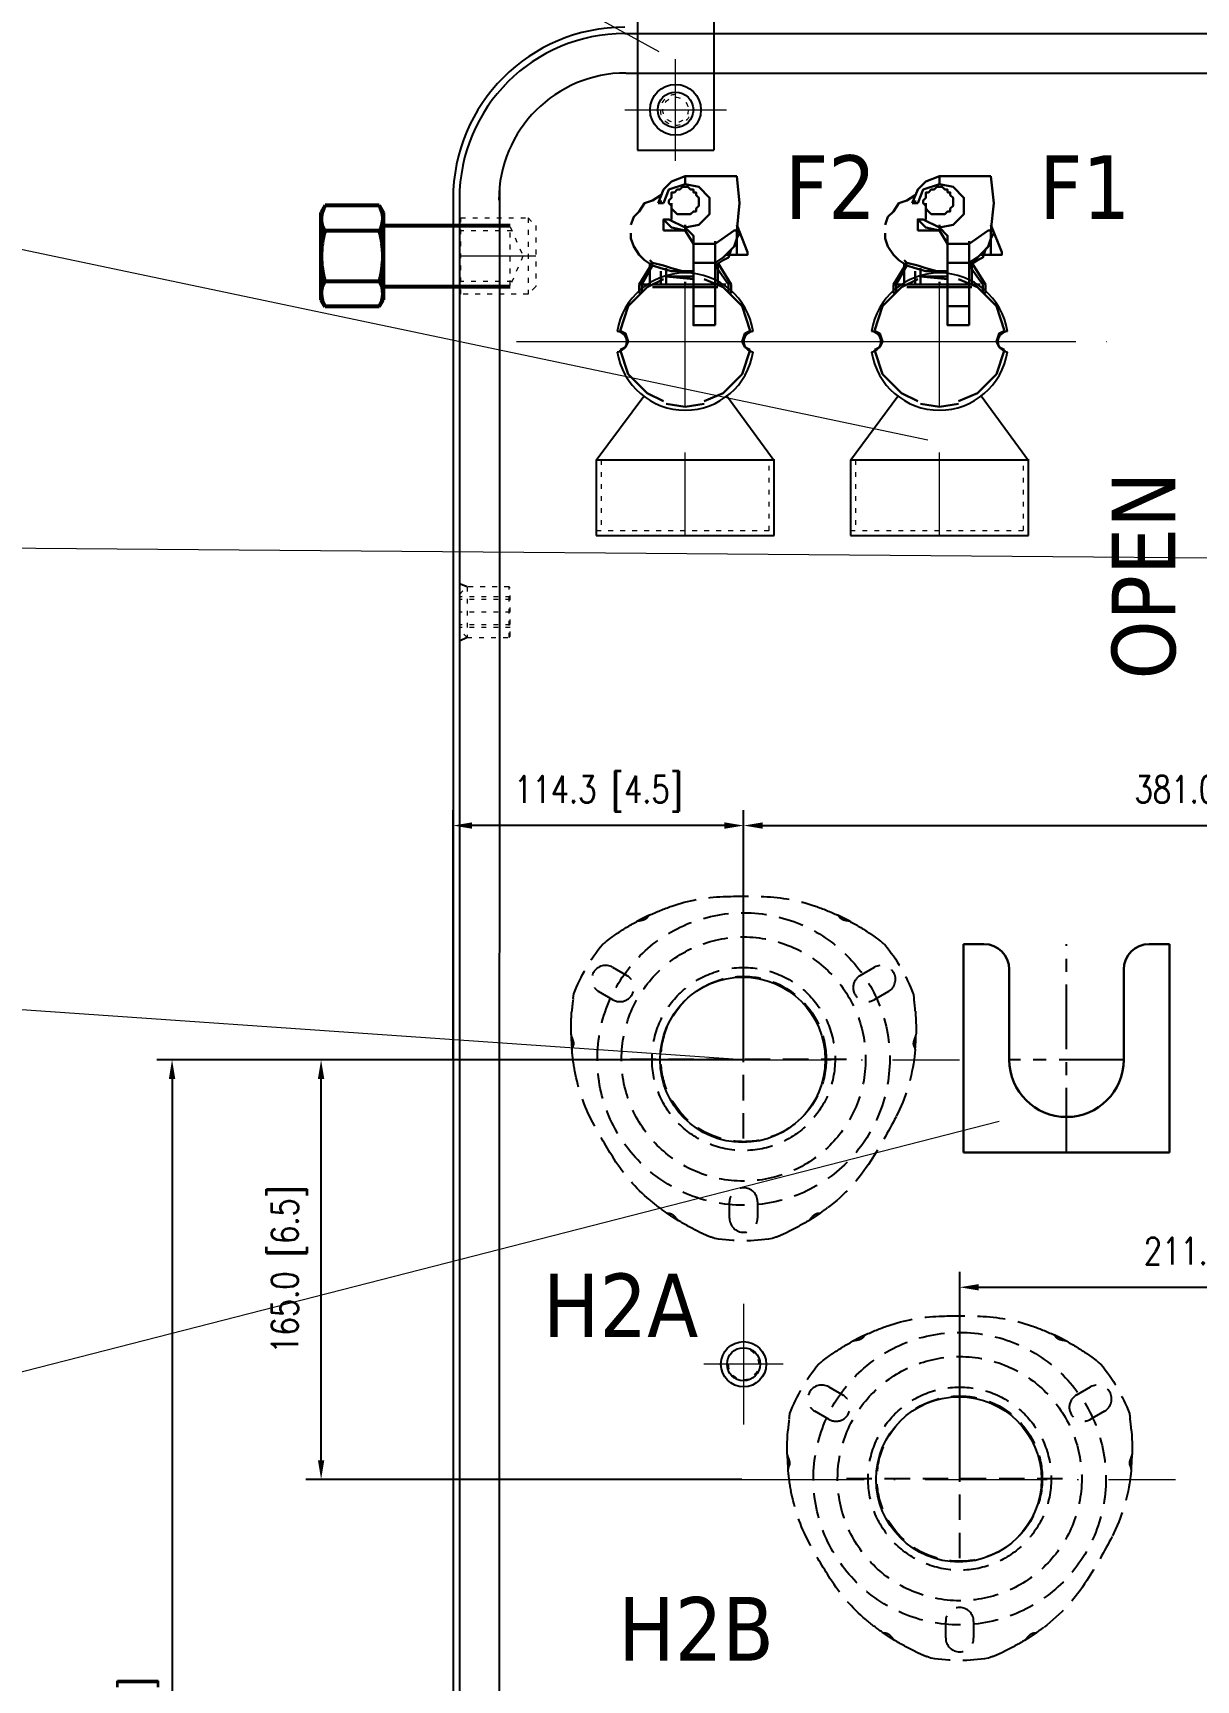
# Model space of a CAD drawing. Header units: millimetres. Extents: x 13152 to 35014, y -6229 to -226.
# Drawn here: x 20202 to 20660, y -1915 to -1267 of the extents above; entities that cross this region are included whole.
import ezdxf

# ---------------------------------------------------------------- set-up
doc = ezdxf.new("R2010")
doc.units = ezdxf.units.MM
doc.header["$LTSCALE"] = 4
for name, pattern in [('ACAD_ISO03W100', [1.18, 0.47, -0.71]), ('ACAD_ISO10W100', [18, 12, -3, 0, -3]), ('CENTERX2', [101.6, 63.5, -12.7, 12.7, -12.7]), ('DASHED', [0.75, 0.5, -0.25])]:
    doc.linetypes.add(name, pattern=pattern)
doc.layers.add('1', color=12, linetype='Continuous')
doc.layers.add('4虚线层', color=6, linetype='DASHED')
for name, color, linetype, lineweight in [('标注、文本', 3, 'Continuous', 25), ('粗实线', 4, 'Continuous', 53), ('铁心', 3, 'Continuous', 0)]:
    doc.layers.add(name, color=color, linetype=linetype, lineweight=lineweight)
doc.styles.add('Tahoma$001', font='tahoma.ttf', dxfattribs={"height": 2.159784})
doc.styles.add('TH_GBDIM', font='romans.shx', dxfattribs={"width": 0.8, "bigfont": 'gbcbig.shx'})
doc.dimstyles.new('TH_GBDIM1', dxfattribs={"dimscale": 3, "dimtxt": 3.5, "dimasz": 2.5, "dimexe": 2, "dimexo": 0, "dimgap": 1.5, "dimtad": 1, "dimdec": 1, "dimzin": 0, "dimdsep": 46, "dimtxsty": 'TH_GBDIM', "dimcen": 2.5, "dimclrd": 3, "dimclre": 256, "dimclrt": 2, "dimadec": 0, "dimazin": 0, "dimtfac": 0.714286, "dimtdec": 1, "dimtmove": 0, "dimatfit": 3, "dimfxl": 1, "dimtzin": 0, "dimlwd": -1, "dimlwe": -1, "dimarcsym": 0})

# ---------------------------------------------------------------- blocks, each defined once
blk = doc.blocks.new('A$C03F92070')
at = {"layer": '4虚线层', "ltscale": 5}
for p, q in [((67.85, 40.24), (67.85, 116.01)), ((16.36, 107.57), (21.99, 104.32)), ((113.71, 104.32), (119.34, 107.57)), ((16.49, 94.79), (10.86, 98.04)), ((124.84, 98.04), (119.21, 94.79)), ((23.33, 71.49), (112.37, 71.49)), ((62.35, 8.86), (62.35, 15.36)), ((73.35, 15.36), (73.35, 8.86))]:
    blk.add_line(p, q, dxfattribs=at)
for radius in [57.5, 48, 36, 32.5]:
    blk.add_circle((67.85, 71.49), radius, dxfattribs=at)
at = {"layer": '4虚线层', "ltscale": 5, "extrusion": (0, 0, -1)}
for centre, radius, start, end in [((-68.85, 46.49), 90, 64.92451, 71.02185), ((-62.34, 65.41), 70, 71.02185, 87.94531), ((-67.85, -88.03), 223.54, 87.94531, 92.05469), ((-73.35, 65.41), 70, 92.05469, 108.97815), ((-66.85, 46.49), 90, 108.97815, 115.07549), ((-68.85, 46.49), 90, 55.4521, 61.38179), ((-66.85, 46.49), 90, 118.61821, 124.5479), ((-68.85, 46.49), 90, 51.08313, 52.23427), ((-66.85, 46.49), 90, 127.76573, 128.91687), ((-67.85, 71.49), 71.5, 20.96454, 39.03546), ((-67.85, 71.49), 71.5, 140.96454, 159.03546), ((-90, 83.12), 90, 7.76573, 8.91687), ((-45.7, 83.12), 90, 171.08313, 172.23427), ((-90, 83.12), 90, 358.61821, 4.5479), ((-45.7, 83.12), 90, 175.4521, 181.38179), ((-90, 83.12), 90, 349.46719, 355.07549), ((-65.57, 80.82), 70, 186.60228, 207.21776), ((-45.7, 83.12), 90, 184.92451, 186.60228), ((-70.33, 79.46), 70, 331.9245, 349.46719), ((-205.81, 151.73), 223.54, 327.65027, 331.9245), ((70.97, 151.05), 223.54, 207.21776, 212.35682), ((-76.09, 69.57), 70, 310.17076, 327.65027), ((-58.73, 68.87), 70, 212.35682, 233.02623), ((-89, 84.85), 90, 304.92451, 310.17076), ((-89, 84.85), 90, 295.4521, 301.38179), ((-46.7, 84.85), 90, 238.61821, 244.5479), ((-46.7, 84.85), 90, 233.02623, 235.07549), ((-89, 84.85), 90, 291.08313, 292.23427), ((-67.85, 71.49), 71.5, 260.96454, 279.03546), ((-46.7, 84.85), 90, 247.76573, 248.91687)]:
    blk.add_arc(centre, radius, start, end, dxfattribs=at)
at = {"layer": '4虚线层', "ltscale": 5}
for centre, start, end in [((13.61, 102.81), 60, 240), ((19.24, 99.56), 240, 60), ((116.46, 99.56), 120, 300), ((122.09, 102.81), 300, 120), ((67.85, 15.36), 0, 180), ((67.85, 8.86), 180, 0)]:
    blk.add_arc(centre, 5.5, start, end, dxfattribs=at)
for points, knots in [([(30.89, 128.1), (30.89, 128.1), (30.88, 128.1), (30.83, 128.07), (30.76, 128.04), (30.57, 127.95), (30.45, 127.89), (30.18, 127.77), (30.03, 127.69), (29.7, 127.53), (29.52, 127.45), (29.16, 127.27), (28.96, 127.17), (28.58, 126.98), (28.39, 126.89), (27.99, 126.69), (27.8, 126.59), (27.42, 126.39), (27.24, 126.3), (26.87, 126.11), (26.7, 126.02), (26.39, 125.85), (26.24, 125.77), (25.98, 125.63), (25.87, 125.57), (25.69, 125.47), (25.63, 125.44), (25.58, 125.41), (25.57, 125.4), (25.57, 125.4), (25.57, 125.4), (25.57, 125.4)], [0, 0, 0, 0, 0.043819, 0.043819, 0.119878, 0.119878, 0.195937, 0.195937, 0.271996, 0.271996, 0.348055, 0.348055, 0.424114, 0.424114, 0.500173, 0.500173, 0.576231, 0.576231, 0.65229, 0.65229, 0.728349, 0.728349, 0.804408, 0.804408, 0.880467, 0.880467, 0.956526, 0.956526, 0.994556, 0.994556, 1, 1, 1, 1]), ([(30.71, 128.01), (30.65, 127.99), (30.59, 127.94), (30.48, 127.84), (30.42, 127.77), (30.3, 127.62), (30.24, 127.54), (30.11, 127.35), (30.04, 127.25), (29.89, 127.05), (29.81, 126.95), (29.62, 126.74), (29.51, 126.65), (29.29, 126.47), (29.16, 126.4), (28.9, 126.26), (28.77, 126.2), (28.36, 126.06), (28.08, 125.99), (27.53, 125.87), (27.26, 125.83), (26.87, 125.76), (26.75, 125.74), (26.5, 125.7), (26.38, 125.67), (26.05, 125.61), (25.85, 125.56), (25.74, 125.5)], [0, 0, 0, 0, 0.0625, 0.0625, 0.125, 0.125, 0.1875, 0.1875, 0.25, 0.25, 0.3125, 0.3125, 0.375, 0.375, 0.4375, 0.4375, 0.5, 0.5, 0.625, 0.625, 0.75, 0.75, 0.8125, 0.8125, 0.875, 0.875, 1, 1, 1, 1]), ([(110.13, 125.4), (110.13, 125.4), (110.13, 125.4), (110.13, 125.4), (110.12, 125.41), (110.07, 125.44), (110.01, 125.47), (109.83, 125.57), (109.72, 125.63), (109.46, 125.77), (109.31, 125.85), (108.99, 126.02), (108.81, 126.11), (108.45, 126.3), (108.26, 126.4), (107.88, 126.6), (107.68, 126.7), (107.29, 126.9), (107.1, 127), (106.72, 127.18), (106.53, 127.28), (106.16, 127.46), (105.99, 127.54), (105.66, 127.7), (105.51, 127.77), (105.24, 127.9), (105.12, 127.95), (104.94, 128.04), (104.87, 128.07), (104.82, 128.09), (104.81, 128.1), (104.8, 128.1), (104.8, 128.1), (104.8, 128.1)], [0, 0, 0, 0, 0.005743, 0.005743, 0.043766, 0.043766, 0.119813, 0.119813, 0.195859, 0.195859, 0.271906, 0.271906, 0.347952, 0.347952, 0.423999, 0.423999, 0.500046, 0.500046, 0.576092, 0.576092, 0.652139, 0.652139, 0.728185, 0.728185, 0.804232, 0.804232, 0.880279, 0.880279, 0.956325, 0.956325, 0.994349, 0.994349, 1, 1, 1, 1]), ([(109.96, 125.5), (109.9, 125.53), (109.83, 125.55), (109.65, 125.6), (109.54, 125.63), (109.21, 125.7), (108.96, 125.74), (108.44, 125.83), (108.17, 125.87), (107.63, 125.99), (107.34, 126.06), (106.94, 126.2), (106.8, 126.26), (106.54, 126.39), (106.42, 126.47), (106.19, 126.64), (106.08, 126.74), (105.9, 126.94), (105.81, 127.05), (105.66, 127.25), (105.59, 127.35), (105.46, 127.53), (105.39, 127.62), (105.28, 127.77), (105.22, 127.84), (105.11, 127.94), (105.05, 127.99), (104.99, 128.01)], [0, 0, 0, 0, 0.0625, 0.0625, 0.125, 0.125, 0.25, 0.25, 0.375, 0.375, 0.5, 0.5, 0.5625, 0.5625, 0.625, 0.625, 0.6875, 0.6875, 0.75, 0.75, 0.8125, 0.8125, 0.875, 0.875, 0.9375, 0.9375, 1, 1, 1, 1]), ([(13.95, 117.81), (13.92, 117.79), (13.88, 117.76), (13.82, 117.71), (13.77, 117.67), (13.74, 117.65), (13.73, 117.64)], [0, 0, 0, 0, 0.272943, 0.542517, 0.809704, 1, 1, 1, 1]), ([(14.22, 118.02), (14.2, 118), (14.15, 117.96), (14.08, 117.91), (14.01, 117.86), (13.97, 117.82), (13.95, 117.81)], [0, 0, 0, 0, 0.251777, 0.501943, 0.751136, 1, 1, 1, 1]), ([(14.55, 118.27), (14.52, 118.25), (14.46, 118.2), (14.38, 118.14), (14.3, 118.08), (14.25, 118.04), (14.22, 118.02)], [0, 0, 0, 0, 0.251749, 0.501948, 0.751171, 1, 1, 1, 1]), ([(15.74, 119.15), (15.69, 119.12), (15.59, 119.05), (15.45, 118.94), (15.32, 118.84), (15.18, 118.74), (15.05, 118.65), (14.92, 118.55), (14.8, 118.45), (14.67, 118.36), (14.59, 118.3), (14.55, 118.27)], [0, 0, 0, 0, 0.114473, 0.22719, 0.338528, 0.448878, 0.558641, 0.668227, 0.778044, 0.888502, 1, 1, 1, 1]), ([(17.82, 120.63), (17.81, 120.62), (17.74, 120.57), (17.58, 120.46), (17.28, 120.26), (16.94, 120.02), (16.6, 119.78), (16.29, 119.55), (16.01, 119.35), (15.83, 119.22), (15.74, 119.15)], [0, 0, 0, 0, 0.026865, 0.187364, 0.351072, 0.511786, 0.674931, 0.783277, 0.891149, 1, 1, 1, 1]), ([(119.96, 119.15), (119.92, 119.19), (119.82, 119.25), (119.69, 119.35), (119.55, 119.45), (119.41, 119.55), (119.28, 119.65), (119.06, 119.81), (118.76, 120.02), (118.42, 120.26), (118.12, 120.46), (117.96, 120.57), (117.89, 120.62), (117.88, 120.63)], [0, 0, 0, 0, 0.05466, 0.108896, 0.162888, 0.216817, 0.270864, 0.325211, 0.488741, 0.649833, 0.813717, 0.974388, 1, 1, 1, 1]), ([(121.15, 118.27), (121.11, 118.3), (121.03, 118.36), (120.9, 118.45), (120.78, 118.55), (120.65, 118.65), (120.52, 118.74), (120.38, 118.84), (120.25, 118.94), (120.1, 119.05), (120.01, 119.12), (119.96, 119.15)], [0, 0, 0, 0, 0.111498, 0.221956, 0.331773, 0.441359, 0.551122, 0.661472, 0.77281, 0.885527, 1, 1, 1, 1]), ([(121.48, 118.02), (121.45, 118.04), (121.4, 118.08), (121.32, 118.14), (121.23, 118.2), (121.18, 118.25), (121.15, 118.27)], [0, 0, 0, 0, 0.248829, 0.498052, 0.748251, 1, 1, 1, 1]), ([(121.75, 117.81), (121.73, 117.82), (121.69, 117.86), (121.62, 117.91), (121.55, 117.96), (121.5, 118), (121.48, 118.02)], [0, 0, 0, 0, 0.248864, 0.498057, 0.748223, 1, 1, 1, 1]), ([(121.97, 117.64), (121.96, 117.65), (121.93, 117.67), (121.88, 117.71), (121.82, 117.76), (121.78, 117.79), (121.75, 117.81)], [0, 0, 0, 0, 0.190293, 0.457482, 0.727057, 1, 1, 1, 1]), ([(0.52, 92.79), (0.51, 92.73), (0.5, 92.62), (0.48, 92.45), (0.46, 92.28), (0.45, 92.11), (0.43, 91.95), (0.4, 91.68), (0.37, 91.32), (0.33, 90.9), (0.3, 90.54), (0.29, 90.34), (0.28, 90.26), (0.28, 90.25)], [0, 0, 0, 0, 0.05466, 0.108897, 0.162889, 0.216817, 0.270864, 0.325211, 0.488741, 0.649833, 0.813717, 0.974388, 1, 1, 1, 1]), ([(0.69, 94.25), (0.68, 94.21), (0.67, 94.11), (0.65, 93.95), (0.63, 93.8), (0.61, 93.64), (0.59, 93.47), (0.57, 93.31), (0.55, 93.14), (0.53, 92.96), (0.52, 92.85), (0.52, 92.79)], [0, 0, 0, 0, 0.111498, 0.221956, 0.331773, 0.441359, 0.551122, 0.661472, 0.77281, 0.885527, 1, 1, 1, 1]), ([(0.74, 94.67), (0.73, 94.63), (0.73, 94.57), (0.71, 94.47), (0.7, 94.36), (0.69, 94.29), (0.69, 94.25)], [0, 0, 0, 0, 0.248829, 0.498052, 0.748251, 1, 1, 1, 1]), ([(0.82, 95.29), (0.82, 95.27), (0.81, 95.24), (0.81, 95.17), (0.8, 95.1), (0.79, 95.04), (0.78, 95.01)], [0, 0, 0, 0, 0.190297, 0.457484, 0.727058, 1, 1, 1, 1]), ([(134.92, 95.01), (134.91, 95.04), (134.9, 95.1), (134.89, 95.17), (134.89, 95.24), (134.88, 95.27), (134.88, 95.29)], [0, 0, 0, 0, 0.272943, 0.542517, 0.809704, 1, 1, 1, 1]), ([(134.96, 94.67), (134.96, 94.7), (134.95, 94.76), (134.94, 94.85), (134.93, 94.93), (134.92, 94.98), (134.92, 95.01)], [0, 0, 0, 0, 0.251777, 0.501943, 0.751136, 1, 1, 1, 1]), ([(135.01, 94.25), (135.01, 94.29), (135, 94.36), (134.99, 94.47), (134.97, 94.57), (134.96, 94.63), (134.96, 94.67)], [0, 0, 0, 0, 0.251749, 0.501948, 0.751171, 1, 1, 1, 1]), ([(135.18, 92.79), (135.18, 92.85), (135.16, 92.96), (135.15, 93.14), (135.13, 93.31), (135.11, 93.47), (135.09, 93.64), (135.07, 93.8), (135.05, 93.95), (135.03, 94.11), (135.02, 94.21), (135.01, 94.25)], [0, 0, 0, 0, 0.114473, 0.22719, 0.338528, 0.448878, 0.558641, 0.668227, 0.778044, 0.888502, 1, 1, 1, 1]), ([(135.42, 90.25), (135.42, 90.26), (135.41, 90.34), (135.4, 90.54), (135.37, 90.9), (135.33, 91.31), (135.29, 91.73), (135.25, 92.11), (135.22, 92.45), (135.2, 92.67), (135.18, 92.79)], [0, 0, 0, 0, 0.026865, 0.187364, 0.351073, 0.511786, 0.674931, 0.783277, 0.891149, 1, 1, 1, 1]), ([(0.02, 81.15), (0.02, 81.15), (0.02, 81.15), (0.02, 81.15), (0.02, 81.14), (0.02, 81.08), (0.02, 81.01), (0.02, 80.81), (0.03, 80.68), (0.04, 80.38), (0.04, 80.21), (0.05, 79.85), (0.06, 79.65), (0.08, 79.24), (0.09, 79.03), (0.11, 78.6), (0.12, 78.38), (0.14, 77.94), (0.16, 77.72), (0.18, 77.3), (0.2, 77.09), (0.23, 76.68), (0.24, 76.49), (0.27, 76.13), (0.28, 75.96), (0.3, 75.67), (0.32, 75.54), (0.33, 75.33), (0.34, 75.26), (0.34, 75.2), (0.35, 75.19), (0.35, 75.19), (0.35, 75.19), (0.35, 75.19)], [0, 0, 0, 0, 0.005743, 0.005743, 0.043766, 0.043766, 0.119813, 0.119813, 0.195859, 0.195859, 0.271906, 0.271906, 0.347952, 0.347952, 0.423999, 0.423999, 0.500046, 0.500046, 0.576092, 0.576092, 0.652139, 0.652139, 0.728185, 0.728185, 0.804232, 0.804232, 0.880279, 0.880279, 0.956325, 0.956325, 0.994349, 0.994349, 1, 1, 1, 1]), ([(0.02, 80.95), (0.02, 80.89), (0.04, 80.81), (0.08, 80.63), (0.12, 80.53), (0.22, 80.21), (0.31, 79.97), (0.5, 79.47), (0.59, 79.22), (0.76, 78.69), (0.85, 78.41), (0.92, 77.98), (0.94, 77.84), (0.96, 77.55), (0.95, 77.4), (0.91, 77.12), (0.88, 76.97), (0.8, 76.71), (0.75, 76.59), (0.65, 76.35), (0.6, 76.24), (0.51, 76.03), (0.47, 75.94), (0.39, 75.76), (0.37, 75.68), (0.33, 75.53), (0.32, 75.46), (0.33, 75.4)], [0, 0, 0, 0, 0.0625, 0.0625, 0.125, 0.125, 0.25, 0.25, 0.375, 0.375, 0.5, 0.5, 0.5625, 0.5625, 0.625, 0.625, 0.6875, 0.6875, 0.75, 0.75, 0.8125, 0.8125, 0.875, 0.875, 0.9375, 0.9375, 1, 1, 1, 1]), ([(135.37, 75.4), (135.38, 75.46), (135.37, 75.53), (135.33, 75.68), (135.31, 75.76), (135.23, 75.94), (135.19, 76.03), (135.1, 76.24), (135.04, 76.35), (134.95, 76.58), (134.9, 76.71), (134.82, 76.97), (134.79, 77.11), (134.75, 77.4), (134.74, 77.54), (134.76, 77.83), (134.78, 77.98), (134.85, 78.4), (134.93, 78.68), (135.11, 79.21), (135.2, 79.47), (135.34, 79.84), (135.38, 79.96), (135.47, 80.2), (135.51, 80.31), (135.62, 80.63), (135.68, 80.83), (135.68, 80.95)], [0, 0, 0, 0, 0.0625, 0.0625, 0.125, 0.125, 0.1875, 0.1875, 0.25, 0.25, 0.3125, 0.3125, 0.375, 0.375, 0.4375, 0.4375, 0.5, 0.5, 0.625, 0.625, 0.75, 0.75, 0.8125, 0.8125, 0.875, 0.875, 1, 1, 1, 1]), ([(135.35, 75.19), (135.35, 75.19), (135.35, 75.2), (135.36, 75.26), (135.37, 75.34), (135.38, 75.54), (135.4, 75.67), (135.42, 75.97), (135.43, 76.14), (135.46, 76.51), (135.48, 76.7), (135.5, 77.11), (135.52, 77.32), (135.54, 77.75), (135.56, 77.97), (135.58, 78.41), (135.59, 78.62), (135.61, 79.05), (135.62, 79.26), (135.64, 79.67), (135.65, 79.86), (135.66, 80.22), (135.66, 80.39), (135.67, 80.68), (135.67, 80.81), (135.68, 81.01), (135.68, 81.08), (135.68, 81.14), (135.68, 81.15), (135.68, 81.15), (135.68, 81.15), (135.68, 81.15)], [0, 0, 0, 0, 0.043819, 0.043819, 0.119878, 0.119878, 0.195937, 0.195937, 0.271996, 0.271996, 0.348055, 0.348055, 0.424114, 0.424114, 0.500173, 0.500173, 0.576232, 0.576232, 0.65229, 0.65229, 0.728349, 0.728349, 0.804408, 0.804408, 0.880467, 0.880467, 0.956526, 0.956526, 0.994556, 0.994556, 1, 1, 1, 1]), ([(37.3, 11.18), (37.3, 11.18), (37.31, 11.17), (37.36, 11.14), (37.42, 11.09), (37.59, 10.98), (37.7, 10.9), (37.95, 10.73), (38.09, 10.63), (38.39, 10.43), (38.55, 10.32), (38.89, 10.09), (39.07, 9.97), (39.42, 9.73), (39.61, 9.61), (39.98, 9.37), (40.16, 9.26), (40.51, 9.03), (40.69, 8.91), (41.04, 8.69), (41.2, 8.59), (41.51, 8.4), (41.65, 8.31), (41.9, 8.16), (42.01, 8.09), (42.18, 7.99), (42.24, 7.95), (42.29, 7.92), (42.3, 7.91), (42.3, 7.91), (42.3, 7.91), (42.3, 7.91)], [0, 0, 0, 0, 0.043819, 0.043819, 0.119878, 0.119878, 0.195937, 0.195937, 0.271996, 0.271996, 0.348055, 0.348055, 0.424114, 0.424114, 0.500173, 0.500173, 0.576231, 0.576231, 0.65229, 0.65229, 0.728349, 0.728349, 0.804408, 0.804408, 0.880467, 0.880467, 0.956526, 0.956526, 0.994556, 0.994556, 1, 1, 1, 1]), ([(37.47, 11.06), (37.52, 11.02), (37.59, 11), (37.73, 10.95), (37.82, 10.93), (38.01, 10.91), (38.11, 10.9), (38.34, 10.88), (38.46, 10.87), (38.71, 10.83), (38.85, 10.81), (39.11, 10.75), (39.25, 10.71), (39.52, 10.6), (39.64, 10.53), (39.89, 10.37), (40.01, 10.29), (40.34, 10.01), (40.54, 9.8), (40.91, 9.38), (41.09, 9.17), (41.34, 8.87), (41.42, 8.77), (41.58, 8.58), (41.66, 8.48), (41.88, 8.23), (42.02, 8.08), (42.13, 8.02)], [0, 0, 0, 0, 0.0625, 0.0625, 0.125, 0.125, 0.1875, 0.1875, 0.25, 0.25, 0.3125, 0.3125, 0.375, 0.375, 0.4375, 0.4375, 0.5, 0.5, 0.625, 0.625, 0.75, 0.75, 0.8125, 0.8125, 0.875, 0.875, 1, 1, 1, 1]), ([(93.4, 7.91), (93.4, 7.91), (93.4, 7.91), (93.4, 7.91), (93.41, 7.92), (93.46, 7.95), (93.52, 7.99), (93.69, 8.09), (93.8, 8.16), (94.06, 8.32), (94.2, 8.4), (94.51, 8.6), (94.68, 8.7), (95.02, 8.92), (95.2, 9.04), (95.56, 9.27), (95.75, 9.39), (96.12, 9.63), (96.3, 9.75), (96.65, 9.98), (96.83, 10.1), (97.16, 10.33), (97.32, 10.43), (97.62, 10.64), (97.76, 10.73), (98.01, 10.9), (98.11, 10.98), (98.28, 11.1), (98.34, 11.14), (98.39, 11.17), (98.4, 11.18), (98.4, 11.18), (98.4, 11.18), (98.4, 11.18)], [0, 0, 0, 0, 0.005743, 0.005743, 0.043766, 0.043766, 0.119813, 0.119813, 0.195859, 0.195859, 0.271906, 0.271906, 0.347952, 0.347952, 0.423999, 0.423999, 0.500046, 0.500046, 0.576092, 0.576092, 0.652139, 0.652139, 0.728185, 0.728185, 0.804232, 0.804232, 0.880279, 0.880279, 0.956325, 0.956325, 0.994349, 0.994349, 1, 1, 1, 1]), ([(93.57, 8.02), (93.62, 8.05), (93.68, 8.1), (93.82, 8.23), (93.89, 8.31), (94.11, 8.56), (94.27, 8.76), (94.61, 9.17), (94.79, 9.38), (95.16, 9.79), (95.36, 10), (95.69, 10.28), (95.8, 10.37), (96.05, 10.53), (96.18, 10.6), (96.44, 10.71), (96.58, 10.75), (96.85, 10.81), (96.98, 10.83), (97.24, 10.87), (97.36, 10.88), (97.58, 10.9), (97.69, 10.91), (97.88, 10.93), (97.96, 10.95), (98.11, 11), (98.18, 11.02), (98.23, 11.06)], [0, 0, 0, 0, 0.0625, 0.0625, 0.125, 0.125, 0.25, 0.25, 0.375, 0.375, 0.5, 0.5, 0.5625, 0.5625, 0.625, 0.625, 0.6875, 0.6875, 0.75, 0.75, 0.8125, 0.8125, 0.875, 0.875, 0.9375, 0.9375, 1, 1, 1, 1]), ([(50.31, 3.59), (50.32, 3.59), (50.4, 3.55), (50.57, 3.46), (50.9, 3.31), (51.28, 3.14), (51.66, 2.96), (52.01, 2.8), (52.32, 2.67), (52.52, 2.57), (52.63, 2.53)], [0, 0, 0, 0, 0.026866, 0.187364, 0.351073, 0.511786, 0.674931, 0.783277, 0.891149, 1, 1, 1, 1]), ([(52.63, 2.53), (52.68, 2.5), (52.79, 2.46), (52.95, 2.39), (53.11, 2.32), (53.26, 2.25), (53.41, 2.19), (53.56, 2.12), (53.7, 2.06), (53.85, 2), (53.94, 1.96), (53.98, 1.94)], [0, 0, 0, 0, 0.114473, 0.22719, 0.338528, 0.448878, 0.558641, 0.668227, 0.778044, 0.888502, 1, 1, 1, 1]), ([(53.98, 1.94), (54.02, 1.93), (54.09, 1.9), (54.18, 1.86), (54.28, 1.82), (54.34, 1.79), (54.37, 1.78)], [0, 0, 0, 0, 0.251749, 0.501948, 0.751171, 1, 1, 1, 1]), ([(54.37, 1.78), (54.4, 1.77), (54.45, 1.74), (54.54, 1.71), (54.61, 1.68), (54.66, 1.66), (54.69, 1.65)], [0, 0, 0, 0, 0.251777, 0.501943, 0.751136, 1, 1, 1, 1]), ([(54.69, 1.65), (54.71, 1.64), (54.77, 1.61), (54.84, 1.58), (54.9, 1.56), (54.93, 1.55), (54.94, 1.54)], [0, 0, 0, 0, 0.272943, 0.542518, 0.809705, 1, 1, 1, 1]), ([(80.76, 1.54), (80.77, 1.55), (80.8, 1.56), (80.86, 1.58), (80.93, 1.61), (80.99, 1.64), (81.01, 1.65)], [0, 0, 0, 0, 0.190295, 0.457482, 0.727057, 1, 1, 1, 1]), ([(81.01, 1.65), (81.04, 1.66), (81.08, 1.68), (81.16, 1.71), (81.25, 1.74), (81.3, 1.77), (81.33, 1.78)], [0, 0, 0, 0, 0.248864, 0.498057, 0.748223, 1, 1, 1, 1]), ([(81.33, 1.78), (81.36, 1.79), (81.42, 1.82), (81.52, 1.86), (81.61, 1.9), (81.68, 1.93), (81.72, 1.94)], [0, 0, 0, 0, 0.248829, 0.498052, 0.748251, 1, 1, 1, 1]), ([(81.72, 1.94), (81.76, 1.96), (81.85, 2), (82, 2.06), (82.14, 2.12), (82.29, 2.19), (82.44, 2.25), (82.59, 2.32), (82.75, 2.39), (82.91, 2.46), (83.02, 2.5), (83.07, 2.53)], [0, 0, 0, 0, 0.111498, 0.221956, 0.331773, 0.441359, 0.551122, 0.661472, 0.77281, 0.885527, 1, 1, 1, 1]), ([(83.07, 2.53), (83.12, 2.55), (83.23, 2.6), (83.38, 2.67), (83.54, 2.73), (83.69, 2.8), (83.84, 2.87), (84.09, 2.98), (84.42, 3.14), (84.8, 3.31), (85.13, 3.46), (85.3, 3.55), (85.38, 3.58), (85.39, 3.59)], [0, 0, 0, 0, 0.05466, 0.108897, 0.162889, 0.216817, 0.270864, 0.325211, 0.488741, 0.649834, 0.813718, 0.974389, 1, 1, 1, 1])]:
    blk.add_open_spline(points, degree=3, knots=knots, dxfattribs=at)
blk.add_open_spline([(0.82, 95.28), (0.81, 95.2), (0.82, 95.09), (0.84, 94.95)], degree=3, dxfattribs=at)
blk = doc.blocks.new('A$C78BF4BCD')
at = {"layer": '1', "color": 1, "linetype": 'CENTERX2', "lineweight": -3, "ltscale": 0.1}
for p, q in [((40.5, 0), (40.5, 82)), ((63, 36.5), (18, 36.5))]:
    blk.add_line(p, q, dxfattribs=at)
at = {"layer": '粗实线', "lineweight": 30}
for p, q in [((0, 0), (0, 82)), ((8, 82), (0, 82)), ((81, 82), (73, 82)), ((81, 0), (81, 82)), ((18, 36.5), (18, 72)), ((63, 36.5), (63, 72)), ((81, 0), (0, 0))]:
    blk.add_line(p, q, dxfattribs=at)
for centre, radius, start, end in [((8, 72), 10, 0, 90), ((73, 72), 10, 90, 180), ((40.5, 36.5), 22.5, 180, 0)]:
    blk.add_arc(centre, radius, start, end, dxfattribs=at)
blk = doc.blocks.new('*D242')
at = {"layer": 'Defpoints', "color": 0, "transparency": 16777216}
for p in [(20396.37, -1670.64), (20257.21, -2229.64), (20396.37, -2229.64)]:
    blk.add_point(p, dxfattribs=at)
at = {"layer": '标注、文本', "transparency": 16777216}
for p, q in [((20396.37, -1670.64), (20251.21, -1670.64)), ((20396.37, -2229.64), (20251.21, -2229.64))]:
    blk.add_line(p, q, dxfattribs=at)
at = {"layer": '标注、文本', "color": 3, "transparency": 16777216}
blk.add_line((20257.21, -1678.14), (20257.21, -2222.14), dxfattribs=at)
for points in [[(20255.96, -1678.14), (20258.46, -1678.14), (20257.21, -1670.64)], [(20255.96, -2222.14), (20258.46, -2222.14), (20257.21, -2229.64)]]:
    blk.add_solid(points, dxfattribs=at)
at = {"layer": '标注、文本', "color": 2, "transparency": 16777216, "insert": (20244.71, -1950.14), "char_height": 10.5, "attachment_point": 5, "rotation": 90, "style": 'TH_GBDIM'}
blk.add_mtext('559.0 [22.0]', dxfattribs=at)
blk = doc.blocks.new('*D243')
at = {"layer": 'Defpoints', "color": 0, "transparency": 16777216}
for p in [(20367.74, -1578.55), (20367.74, -1670.64), (20481.99, -1670.64)]:
    blk.add_point(p, dxfattribs=at)
at = {"layer": '标注、文本', "transparency": 16777216}
for p, q in [((20367.74, -1670.64), (20367.74, -1572.55)), ((20481.99, -1670.64), (20481.99, -1572.55))]:
    blk.add_line(p, q, dxfattribs=at)
at = {"layer": '标注、文本', "color": 3, "transparency": 16777216}
blk.add_line((20474.49, -1578.55), (20375.24, -1578.55), dxfattribs=at)
for points in [[(20375.24, -1577.3), (20375.24, -1579.8), (20367.74, -1578.55)], [(20474.49, -1577.3), (20474.49, -1579.8), (20481.99, -1578.55)]]:
    blk.add_solid(points, dxfattribs=at)
at = {"layer": '标注、文本', "color": 2, "transparency": 16777216, "insert": (20424.87, -1566.05), "char_height": 10.5, "attachment_point": 5, "style": 'TH_GBDIM'}
blk.add_mtext('114.3 [4.5]', dxfattribs=at)
blk = doc.blocks.new('*D244')
at = {"layer": 'Defpoints', "color": 0, "transparency": 16777216}
for p in [(20862.99, -1578.55), (20481.99, -1670.35), (20862.99, -1670.35)]:
    blk.add_point(p, dxfattribs=at)
at = {"layer": '标注、文本', "transparency": 16777216}
for p, q in [((20481.99, -1670.35), (20481.99, -1572.55)), ((20862.99, -1670.35), (20862.99, -1572.55))]:
    blk.add_line(p, q, dxfattribs=at)
at = {"layer": '标注、文本', "color": 3, "transparency": 16777216}
blk.add_line((20489.49, -1578.55), (20855.49, -1578.55), dxfattribs=at)
for points in [[(20489.49, -1577.3), (20489.49, -1579.8), (20481.99, -1578.55)], [(20855.49, -1577.3), (20855.49, -1579.8), (20862.99, -1578.55)]]:
    blk.add_solid(points, dxfattribs=at)
at = {"layer": '标注、文本', "color": 2, "transparency": 16777216, "insert": (20672.49, -1566.05), "char_height": 10.5, "attachment_point": 5, "style": 'TH_GBDIM'}
blk.add_mtext('381.0 [15.0]', dxfattribs=at)
blk = doc.blocks.new('*D282')
at = {"layer": 'Defpoints', "color": 0, "transparency": 16777216}
for p in [(20315.83, -1670.64), (20481.65, -1670.64), (20481.37, -1835.64)]:
    blk.add_point(p, dxfattribs=at)
at = {"layer": '标注、文本', "transparency": 16777216}
for p, q in [((20481.65, -1670.64), (20309.83, -1670.64)), ((20481.37, -1835.64), (20309.83, -1835.64))]:
    blk.add_line(p, q, dxfattribs=at)
at = {"layer": '标注、文本', "color": 3, "transparency": 16777216}
blk.add_line((20315.83, -1828.14), (20315.83, -1678.14), dxfattribs=at)
for points in [[(20314.58, -1678.14), (20317.08, -1678.14), (20315.83, -1670.64)], [(20314.58, -1828.14), (20317.08, -1828.14), (20315.83, -1835.64)]]:
    blk.add_solid(points, dxfattribs=at)
at = {"layer": '标注、文本', "color": 2, "transparency": 16777216, "insert": (20303.33, -1753.14), "char_height": 10.5, "attachment_point": 5, "rotation": 90, "style": 'TH_GBDIM'}
blk.add_mtext('165.0 [6.5]', dxfattribs=at)
blk = doc.blocks.new('*D283')
at = {"layer": 'Defpoints', "color": 0, "transparency": 16777216}
for p in [(20777.99, -1760.09), (20566.99, -1828.71), (20777.99, -1828.71)]:
    blk.add_point(p, dxfattribs=at)
at = {"layer": '标注、文本', "transparency": 16777216}
for p, q in [((20566.99, -1828.71), (20566.99, -1754.09)), ((20777.99, -1828.71), (20777.99, -1754.09))]:
    blk.add_line(p, q, dxfattribs=at)
at = {"layer": '标注、文本', "color": 3, "transparency": 16777216}
blk.add_line((20574.49, -1760.09), (20770.49, -1760.09), dxfattribs=at)
for points in [[(20574.49, -1758.84), (20574.49, -1761.34), (20566.99, -1760.09)], [(20770.49, -1758.84), (20770.49, -1761.34), (20777.99, -1760.09)]]:
    blk.add_solid(points, dxfattribs=at)
at = {"layer": '标注、文本', "color": 2, "transparency": 16777216, "insert": (20672.49, -1747.59), "char_height": 10.5, "attachment_point": 5, "style": 'TH_GBDIM'}
blk.add_mtext('211.0 [8.3]', dxfattribs=at)

msp = doc.modelspace()

# ---------------------------------------------------------------- linework, layer by layer
at = {"layer": '标注、文本'}
for p, q in [((20440.24, -1234.04), (20440.24, -1312.94)), ((20470.24, -1234.04), (20470.24, -1312.94)), ((20435.24, -1267.14), (21316.74, -1267.14)), ((20435.74, -1282.64), (21316.24, -1282.64)), ((20440.24, -1312.94), (20470.24, -1312.94)), ((20367.74, -1332.14), (20367.74, -2226.14)), ((20370.24, -1332.14), (20370.24, -2199.14)), ((20385.96, -1328.01), (20385.74, -2226.14)), ((20424.05, -1434.87), (20442.71, -1409.75)), ((20494.05, -1435.08), (20475.43, -1409.7)), ((20524.05, -1434.87), (20542.71, -1409.75)), ((20594.05, -1435.08), (20575.43, -1409.7)), ((20424.05, -1434.87), (20424.05, -1464.52)), ((20494.05, -1434.87), (20424.05, -1434.87)), ((20494.05, -1464.52), (20494.05, -1434.52)), ((20524.05, -1434.87), (20524.05, -1464.52)), ((20594.05, -1434.87), (20524.05, -1434.87)), ((20594.05, -1464.52), (20594.05, -1434.52)), ((20424.05, -1464.52), (20494.05, -1464.52)), ((20524.05, -1464.52), (20594.05, -1464.52)), ((20373.24, -1484.64), (20370.24, -1483.45)), ((20373.24, -1504.64), (20370.24, -1506.03))]:
    msp.add_line(p, q, dxfattribs=at)
at = {"layer": '标注、文本', "color": 2, "linetype": 'ACAD_ISO03W100', "lineweight": 18}
for p, q in [((20435.24, -1267.14), (21316.74, -1267.14)), ((20370.24, -1332.14), (20370.24, -2226.14)), ((20370.74, -1339.64), (20370.24, -1340.14)), ((20370.24, -1369.14), (20370.24, -1340.14)), ((20370.74, -1339.64), (20397.24, -1339.64)), ((20370.74, -1369.64), (20370.74, -1339.64)), ((20397.24, -1339.64), (20397.24, -1369.64)), ((20397.24, -1339.64), (20400.24, -1342.64)), ((20390.24, -1343.14), (20370.24, -1343.14)), ((20390.9, -1344.64), (20370.24, -1344.64)), ((20390.24, -1366.14), (20390.24, -1343.14)), ((20390.24, -1343.14), (20395.24, -1354.64)), ((20400.24, -1342.64), (20400.24, -1366.64)), ((20395.24, -1354.64), (20390.24, -1366.14)), ((20390.9, -1364.64), (20370.24, -1364.64)), ((20390.24, -1366.14), (20370.24, -1366.14)), ((20370.24, -1369.14), (20370.74, -1369.64)), ((20397.24, -1369.64), (20370.74, -1369.64)), ((20400.24, -1366.64), (20397.24, -1369.64)), ((20426.05, -1434.87), (20426.05, -1462.87)), ((20492.05, -1462.52), (20492.05, -1434.52)), ((20526.05, -1434.87), (20526.05, -1462.87)), ((20592.05, -1462.52), (20592.05, -1434.52)), ((20424.05, -1462.52), (20494.05, -1462.52)), ((20524.05, -1462.52), (20594.05, -1462.52)), ((20370.24, -1487.64), (20373.24, -1484.64)), ((20370.24, -1487.64), (20370.24, -1501.64)), ((20390.24, -1488.64), (20370.24, -1488.64)), ((20389.74, -1484.64), (20373.24, -1484.64)), ((20373.24, -1484.64), (20373.24, -1504.64)), ((20390.24, -1485.14), (20389.74, -1484.64)), ((20389.74, -1504.64), (20389.74, -1484.64)), ((20390.24, -1504.14), (20390.24, -1485.14)), ((20390.24, -1489.64), (20370.24, -1489.64)), ((20390.24, -1494.64), (20370.24, -1494.64)), ((20390.24, -1499.64), (20370.24, -1499.64)), ((20390.24, -1500.64), (20370.24, -1500.64)), ((20373.24, -1504.64), (20370.24, -1501.64)), ((20373.24, -1504.64), (20389.74, -1504.64)), ((20389.74, -1504.64), (20390.24, -1504.14))]:
    msp.add_line(p, q, dxfattribs=at)
at = {"layer": '标注、文本', "color": 1, "linetype": 'ACAD_ISO10W100', "lineweight": 18}
for p, q in [((20455.24, -1317.14), (20455.24, -1277.14)), ((20435.24, -1297.14), (20475.24, -1297.14)), ((20400.24, -1354.64), (20370.24, -1354.64)), ((20400.24, -1354.64), (20370.24, -1354.64)), ((20459.04, -1413.85), (20459.04, -1362.65)), ((20559.04, -1413.85), (20559.04, -1362.65)), ((20392.62, -1388.25), (20525.45, -1388.25)), ((20436.64, -1388.25), (20481.44, -1388.25)), ((20492.62, -1388.25), (20625.45, -1388.25)), ((20536.64, -1388.25), (20581.44, -1388.25)), ((20459.04, -1464.52), (20459.04, -1431.83)), ((20559.04, -1464.52), (20559.04, -1431.83)), ((20396.37, -1670.64), (20566.92, -1670.64)), ((20481.99, -1766.66), (20481.99, -1814.03)), ((20497.56, -1790.35), (20466.42, -1790.35)), ((20481.37, -1835.64), (20651.92, -1835.64))]:
    msp.add_line(p, q, dxfattribs=at)
at = {"layer": '标注、文本'}
for centre, radius in [((20455.24, -1297.14), 10), ((20455.24, -1297.14), 7), ((20481.65, -1670.64), 32.5), ((20481.99, -1790.35), 8.89), ((20481.99, -1790.35), 6.5), ((20566.65, -1835.64), 32.5)]:
    msp.add_circle(centre, radius, dxfattribs=at)
at = {"layer": '标注、文本', "color": 2, "linetype": 'ACAD_ISO03W100', "lineweight": 18}
msp.add_circle((20455.24, -1297.14), 5, dxfattribs=at)
at = {"layer": '标注、文本'}
for centre, radius, start, end in [((20435.24, -1332.14), 67.5, 90, 180), ((20435.24, -1332.14), 65, 90, 180), ((20435.74, -1332.64), 50, 90, 180), ((20459.04, -1388.25), 27, 8.49605, 171.50395), ((20559.04, -1388.25), 27, 8.49605, 171.50395), ((20432.04, -1388.25), 4, 274.24802, 85.75198), ((20486.04, -1388.25), 4, 94.24802, 265.75198), ((20532.04, -1388.25), 4, 274.24802, 85.75198), ((20586.04, -1388.25), 4, 94.24802, 265.75198), ((20459.04, -1388.25), 27, 188.49605, 351.50395), ((20559.04, -1388.25), 27, 188.49605, 351.50395)]:
    msp.add_arc(centre, radius, start, end, dxfattribs=at)
at = {"layer": '标注、文本', "color": 2, "linetype": 'ACAD_ISO03W100', "lineweight": 18}
for centre, radius, start, end in [((20435.24, -1332.14), 65, 90, 180), ((20455.24, -1297.14), 6, 90, 0), ((20481.99, -1790.35), 6, 180, 90)]:
    msp.add_arc(centre, radius, start, end, dxfattribs=at)
at = {"layer": '粗实线', "ltscale": 2}
for p, q in [((20317.38, -1334.79), (20315.84, -1337.45)), ((20315.84, -1371.83), (20315.84, -1337.45)), ((20338.71, -1334.79), (20317.38, -1334.79)), ((20338.71, -1334.79), (20340.24, -1337.45)), ((20340.24, -1337.45), (20340.24, -1371.83)), ((20340.24, -1371.83), (20340.24, -1337.45)), ((20338.71, -1344.71), (20317.38, -1344.71)), ((20340.24, -1342.64), (20340.24, -1366.64)), ((20340.24, -1342.64), (20390.24, -1342.64)), ((20338.71, -1364.56), (20317.38, -1364.56)), ((20317.38, -1374.49), (20315.84, -1371.83)), ((20338.71, -1374.49), (20340.24, -1371.83)), ((20340.24, -1366.64), (20390.24, -1366.64)), ((20338.71, -1374.49), (20317.38, -1374.49))]:
    msp.add_line(p, q, dxfattribs=at)
at = {"layer": '粗实线', "lineweight": 30}
for points in [[(20459.04, -1323.17), (20453.71, -1325.31), (20450.51, -1328.51), (20448.37, -1333.84)], [(20459.04, -1326.37), (20452.64, -1328.51), (20450.51, -1333.84)], [(20459.04, -1323.17), (20459.04, -1326.37)], [(20459.04, -1343.44), (20464.37, -1342.38), (20468.64, -1338.11), (20468.64, -1331.71), (20464.37, -1327.44), (20459.04, -1326.37)], [(20479.31, -1344.51), (20480.38, -1333.84), (20479.31, -1323.17)], [(20559.04, -1323.17), (20553.71, -1325.31), (20550.51, -1328.51), (20548.37, -1333.84)], [(20559.04, -1326.37), (20552.64, -1328.51), (20550.51, -1333.84)], [(20559.04, -1323.17), (20559.04, -1326.37)], [(20559.04, -1343.44), (20564.37, -1342.38), (20568.64, -1338.11), (20568.64, -1331.71), (20564.37, -1327.44), (20559.04, -1326.37)], [(20579.31, -1344.51), (20580.38, -1333.84), (20579.31, -1323.17)], [(20449.44, -1330.64), (20446.24, -1332.77), (20443.04, -1333.84), (20440.9, -1337.04), (20438.77, -1339.18), (20437.7, -1342.38)], [(20449.44, -1330.64), (20446.24, -1332.77), (20443.04, -1333.84), (20440.9, -1337.04), (20438.77, -1339.18), (20437.7, -1342.38)], [(20449.44, -1332.77), (20449.44, -1333.84)], [(20549.44, -1330.64), (20546.24, -1332.77), (20543.04, -1333.84), (20540.9, -1337.04), (20538.77, -1339.18), (20537.7, -1342.38)], [(20549.44, -1330.64), (20546.24, -1332.77), (20543.04, -1333.84), (20540.9, -1337.04), (20538.77, -1339.18), (20537.7, -1342.38)], [(20549.44, -1332.77), (20549.44, -1333.84)], [(20450.51, -1340.24), (20453.71, -1343.44), (20459.04, -1344.51)], [(20452.64, -1340.24), (20450.51, -1340.24), (20450.51, -1344.51)], [(20550.51, -1340.24), (20553.71, -1343.44), (20559.04, -1344.51)], [(20552.64, -1340.24), (20550.51, -1340.24), (20550.51, -1344.51)], [(20437.7, -1345.58), (20437.7, -1347.71), (20438.77, -1350.91), (20440.9, -1354.11), (20443.04, -1356.24), (20446.24, -1358.38), (20449.44, -1359.44), (20453.71, -1360.51), (20457.97, -1360.51), (20462.24, -1360.51)], [(20437.7, -1345.58), (20437.7, -1347.71), (20438.77, -1350.91), (20440.9, -1354.11), (20443.04, -1356.24), (20446.24, -1358.38), (20449.44, -1359.44), (20453.71, -1360.51), (20457.97, -1360.51), (20462.24, -1360.51)], [(20462.24, -1349.84), (20462.24, -1346.64), (20459.04, -1343.44)], [(20459.04, -1344.51), (20459.04, -1343.44)], [(20459.04, -1344.51), (20462.24, -1349.84)], [(20470.77, -1357.31), (20473.97, -1355.18), (20476.11, -1353.04), (20478.24, -1350.91), (20479.31, -1347.71), (20480.38, -1345.58), (20479.31, -1342.38)], [(20470.77, -1357.31), (20473.97, -1355.18), (20476.11, -1353.04), (20478.24, -1350.91), (20479.31, -1347.71), (20480.38, -1345.58), (20479.31, -1342.38)], [(20479.31, -1344.51), (20478.24, -1344.51), (20470.77, -1349.84)], [(20470.77, -1358.38), (20473.97, -1356.24), (20476.11, -1355.18), (20477.18, -1351.98), (20479.31, -1349.84), (20479.31, -1347.71), (20480.38, -1345.58)], [(20470.77, -1358.38), (20473.97, -1356.24), (20476.11, -1355.18), (20477.18, -1351.98), (20479.31, -1349.84), (20479.31, -1347.71), (20480.38, -1345.58)], [(20479.31, -1344.51), (20479.31, -1354.11), (20482.51, -1354.11), (20483.58, -1354.11), (20483.58, -1353.04), (20479.31, -1342.38)], [(20537.7, -1345.58), (20537.7, -1347.71), (20538.77, -1350.91), (20540.9, -1354.11), (20543.04, -1356.24), (20546.24, -1358.38), (20549.44, -1359.44), (20553.71, -1360.51), (20557.97, -1360.51), (20562.24, -1360.51)], [(20537.7, -1345.58), (20537.7, -1347.71), (20538.77, -1350.91), (20540.9, -1354.11), (20543.04, -1356.24), (20546.24, -1358.38), (20549.44, -1359.44), (20553.71, -1360.51), (20557.97, -1360.51), (20562.24, -1360.51)], [(20562.24, -1349.84), (20562.24, -1346.64), (20559.04, -1343.44)], [(20559.04, -1344.51), (20559.04, -1343.44)], [(20559.04, -1344.51), (20562.24, -1349.84)], [(20570.77, -1357.31), (20573.97, -1355.18), (20576.11, -1353.04), (20578.24, -1350.91), (20579.31, -1347.71), (20580.38, -1345.58), (20579.31, -1342.38)], [(20570.77, -1357.31), (20573.97, -1355.18), (20576.11, -1353.04), (20578.24, -1350.91), (20579.31, -1347.71), (20580.38, -1345.58), (20579.31, -1342.38)], [(20579.31, -1344.51), (20578.24, -1344.51), (20570.77, -1349.84)], [(20570.77, -1358.38), (20573.97, -1356.24), (20576.11, -1355.18), (20577.18, -1351.98), (20579.31, -1349.84), (20579.31, -1347.71), (20580.38, -1345.58)], [(20570.77, -1358.38), (20573.97, -1356.24), (20576.11, -1355.18), (20577.18, -1351.98), (20579.31, -1349.84), (20579.31, -1347.71), (20580.38, -1345.58)], [(20579.31, -1344.51), (20579.31, -1354.11), (20582.51, -1354.11), (20583.58, -1354.11), (20583.58, -1353.04), (20579.31, -1342.38)], [(20466.51, -1381.85), (20462.24, -1381.85), (20462.24, -1349.84)], [(20470.77, -1381.85), (20470.77, -1349.84), (20462.24, -1349.84)], [(20566.51, -1381.85), (20562.24, -1381.85), (20562.24, -1349.84)], [(20570.77, -1381.85), (20570.77, -1349.84), (20562.24, -1349.84)], [(20445.17, -1365.85), (20440.9, -1365.85), (20446.24, -1357.31)], [(20441.97, -1365.85), (20446.24, -1358.38)], [(20445.17, -1356.24), (20446.24, -1357.31), (20450.51, -1358.38), (20453.71, -1359.44), (20457.97, -1360.51), (20462.24, -1360.51)], [(20445.17, -1356.24), (20446.24, -1357.31), (20450.51, -1358.38), (20453.71, -1359.44), (20457.97, -1360.51), (20462.24, -1360.51)], [(20479.31, -1354.11), (20475.04, -1354.11)], [(20545.17, -1365.85), (20540.9, -1365.85), (20546.24, -1357.31)], [(20541.97, -1365.85), (20546.24, -1358.38)], [(20545.17, -1356.24), (20546.24, -1357.31), (20550.51, -1358.38), (20553.71, -1359.44), (20557.97, -1360.51), (20562.24, -1360.51)], [(20545.17, -1356.24), (20546.24, -1357.31), (20550.51, -1358.38), (20553.71, -1359.44), (20557.97, -1360.51), (20562.24, -1360.51)], [(20579.31, -1354.11), (20575.04, -1354.11)], [(20450.51, -1363.71), (20444.1, -1366.91), (20436.64, -1374.38), (20433.44, -1383.98)], [(20440.9, -1365.85), (20440.9, -1369.05), (20441.97, -1369.05), (20441.97, -1365.85)], [(20484.64, -1383.98), (20481.44, -1374.38), (20473.97, -1366.91), (20466.51, -1363.71)], [(20477.18, -1365.85), (20477.18, -1369.05), (20476.11, -1369.05), (20476.11, -1365.85)], [(20550.51, -1363.71), (20544.1, -1366.91), (20536.64, -1374.38), (20533.44, -1383.98)], [(20540.9, -1365.85), (20540.9, -1369.05), (20541.97, -1369.05), (20541.97, -1365.85)], [(20584.64, -1383.98), (20581.44, -1374.38), (20573.97, -1366.91), (20566.51, -1363.71)], [(20577.18, -1365.85), (20577.18, -1369.05), (20576.11, -1369.05), (20576.11, -1365.85)], [(20433.44, -1391.45), (20435.57, -1390.38), (20436.64, -1388.25), (20435.57, -1385.05), (20433.44, -1383.98)], [(20484.64, -1383.98), (20482.51, -1385.05), (20481.44, -1388.25), (20482.51, -1390.38), (20484.64, -1391.45)], [(20533.44, -1391.45), (20535.57, -1390.38), (20536.64, -1388.25), (20535.57, -1385.05), (20533.44, -1383.98)], [(20584.64, -1383.98), (20582.51, -1385.05), (20581.44, -1388.25), (20582.51, -1390.38), (20584.64, -1391.45)], [(20433.44, -1391.45), (20436.64, -1401.05), (20444.1, -1408.52), (20450.51, -1411.72)], [(20466.51, -1411.72), (20473.97, -1408.52), (20481.44, -1401.05), (20484.64, -1391.45)], [(20533.44, -1391.45), (20536.64, -1401.05), (20544.1, -1408.52), (20550.51, -1411.72)], [(20566.51, -1411.72), (20573.97, -1408.52), (20581.44, -1401.05), (20584.64, -1391.45)], [(20451.57, -1412.78), (20459.04, -1413.85), (20466.51, -1412.78)], [(20551.57, -1412.78), (20559.04, -1413.85), (20566.51, -1412.78)]]:
    msp.add_lwpolyline(points, dxfattribs=at)
for points in [[(20459.04, -1327.44), (20457.97, -1327.44), (20456.91, -1328.51), (20455.84, -1328.51), (20454.77, -1329.57), (20453.71, -1329.57), (20453.71, -1330.64), (20453.71, -1331.71), (20452.64, -1332.77), (20452.64, -1333.84), (20453.71, -1334.91), (20453.71, -1335.98), (20454.77, -1337.04), (20455.84, -1338.11), (20456.91, -1338.11), (20457.97, -1338.11), (20459.04, -1338.11), (20460.11, -1338.11), (20461.17, -1338.11), (20462.24, -1337.04), (20463.31, -1337.04), (20463.31, -1335.98), (20464.37, -1334.91), (20464.37, -1333.84), (20464.37, -1332.77), (20464.37, -1331.71), (20463.31, -1330.64), (20463.31, -1329.57), (20462.24, -1329.57), (20462.24, -1328.51), (20461.17, -1328.51), (20460.11, -1327.44)], [(20559.04, -1327.44), (20557.97, -1327.44), (20556.91, -1328.51), (20555.84, -1328.51), (20554.77, -1329.57), (20553.71, -1329.57), (20553.71, -1330.64), (20553.71, -1331.71), (20552.64, -1332.77), (20552.64, -1333.84), (20553.71, -1334.91), (20553.71, -1335.98), (20554.77, -1337.04), (20555.84, -1338.11), (20556.91, -1338.11), (20557.97, -1338.11), (20559.04, -1338.11), (20560.11, -1338.11), (20561.17, -1338.11), (20562.24, -1337.04), (20563.31, -1337.04), (20563.31, -1335.98), (20564.37, -1334.91), (20564.37, -1333.84), (20564.37, -1332.77), (20564.37, -1331.71), (20563.31, -1330.64), (20563.31, -1329.57), (20562.24, -1329.57), (20562.24, -1328.51), (20561.17, -1328.51), (20560.11, -1327.44)], [(20471.84, -1365.85), (20471.84, -1364.78)], [(20571.84, -1365.85), (20571.84, -1364.78)]]:
    msp.add_lwpolyline(points, close=True, dxfattribs=at)
at = {"layer": '粗实线', "ltscale": 2}
for centre, radius, start, end in [((20324.98, -1339.86), 9.14, 146.29544, 212.08556), ((20331.11, -1339.86), 9.14, 327.44125, 33.70456), ((20351.84, -1354.64), 36, 163.9966, 196.0034), ((20304.24, -1354.64), 36, 343.9966, 16.0034), ((20324.98, -1369.42), 9.14, 147.91444, 213.70456), ((20331.11, -1369.42), 9.14, 326.29544, 32.08556)]:
    msp.add_arc(centre, radius, start, end, dxfattribs=at)
at = {"layer": '粗实线', "lineweight": 30}
for points in [[(20459.04, -1323.17), (20459.04, -1323.17), (20479.31, -1323.17), (20479.31, -1323.17)], [(20559.04, -1323.17), (20559.04, -1323.17), (20579.31, -1323.17), (20579.31, -1323.17)], [(20448.37, -1333.84), (20448.37, -1333.84), (20450.51, -1333.84), (20450.51, -1333.84)], [(20453.71, -1333.84), (20453.71, -1333.84), (20453.71, -1340.24), (20453.71, -1340.24)], [(20548.37, -1333.84), (20548.37, -1333.84), (20550.51, -1333.84), (20550.51, -1333.84)], [(20553.71, -1333.84), (20553.71, -1333.84), (20553.71, -1340.24), (20553.71, -1340.24)], [(20452.64, -1340.24), (20452.64, -1340.24), (20459.04, -1343.44), (20459.04, -1343.44)], [(20552.64, -1340.24), (20552.64, -1340.24), (20559.04, -1343.44), (20559.04, -1343.44)], [(20459.04, -1344.51), (20459.04, -1344.51), (20450.51, -1344.51), (20450.51, -1344.51)], [(20459.04, -1342.38), (20459.04, -1342.38), (20459.04, -1343.44), (20459.04, -1343.44)], [(20559.04, -1344.51), (20559.04, -1344.51), (20550.51, -1344.51), (20550.51, -1344.51)], [(20559.04, -1342.38), (20559.04, -1342.38), (20559.04, -1343.44), (20559.04, -1343.44)], [(20470.77, -1349.84), (20470.77, -1349.84), (20470.77, -1348.78), (20470.77, -1348.78)], [(20570.77, -1349.84), (20570.77, -1349.84), (20570.77, -1348.78), (20570.77, -1348.78)], [(20445.17, -1365.85), (20445.17, -1365.85), (20445.17, -1357.31), (20445.17, -1357.31)], [(20451.57, -1365.85), (20451.57, -1365.85), (20451.57, -1359.44), (20451.57, -1359.44)], [(20462.24, -1357.31), (20462.24, -1357.31), (20470.77, -1357.31), (20470.77, -1357.31)], [(20476.11, -1365.85), (20476.11, -1365.85), (20470.77, -1358.38), (20470.77, -1358.38)], [(20471.84, -1365.85), (20471.84, -1365.85), (20471.84, -1357.31), (20471.84, -1357.31)], [(20477.18, -1365.85), (20477.18, -1365.85), (20471.84, -1357.31), (20471.84, -1357.31)], [(20545.17, -1365.85), (20545.17, -1365.85), (20545.17, -1357.31), (20545.17, -1357.31)], [(20551.57, -1365.85), (20551.57, -1365.85), (20551.57, -1359.44), (20551.57, -1359.44)], [(20562.24, -1357.31), (20562.24, -1357.31), (20570.77, -1357.31), (20570.77, -1357.31)], [(20576.11, -1365.85), (20576.11, -1365.85), (20570.77, -1358.38), (20570.77, -1358.38)], [(20571.84, -1365.85), (20571.84, -1365.85), (20571.84, -1357.31), (20571.84, -1357.31)], [(20577.18, -1365.85), (20577.18, -1365.85), (20571.84, -1357.31), (20571.84, -1357.31)], [(20446.24, -1365.85), (20446.24, -1365.85), (20459.04, -1365.85), (20459.04, -1365.85)], [(20449.44, -1365.85), (20449.44, -1365.85), (20446.24, -1365.85), (20446.24, -1365.85)], [(20449.44, -1365.85), (20449.44, -1365.85), (20449.44, -1360.51), (20449.44, -1360.51)], [(20451.57, -1362.65), (20451.57, -1362.65), (20462.24, -1363.71), (20462.24, -1363.71)], [(20451.57, -1362.65), (20451.57, -1362.65), (20462.24, -1362.65), (20462.24, -1362.65)], [(20457.97, -1365.85), (20457.97, -1365.85), (20475.04, -1365.85), (20475.04, -1365.85)], [(20459.04, -1365.85), (20459.04, -1365.85), (20459.04, -1364.78), (20459.04, -1364.78)], [(20471.84, -1365.85), (20471.84, -1365.85), (20459.04, -1365.85), (20459.04, -1365.85)], [(20546.24, -1365.85), (20546.24, -1365.85), (20559.04, -1365.85), (20559.04, -1365.85)], [(20549.44, -1365.85), (20549.44, -1365.85), (20546.24, -1365.85), (20546.24, -1365.85)], [(20549.44, -1365.85), (20549.44, -1365.85), (20549.44, -1360.51), (20549.44, -1360.51)], [(20551.57, -1362.65), (20551.57, -1362.65), (20562.24, -1363.71), (20562.24, -1363.71)], [(20551.57, -1362.65), (20551.57, -1362.65), (20562.24, -1362.65), (20562.24, -1362.65)], [(20557.97, -1365.85), (20557.97, -1365.85), (20575.04, -1365.85), (20575.04, -1365.85)], [(20559.04, -1365.85), (20559.04, -1365.85), (20559.04, -1364.78), (20559.04, -1364.78)], [(20571.84, -1365.85), (20571.84, -1365.85), (20559.04, -1365.85), (20559.04, -1365.85)], [(20446.24, -1366.91), (20446.24, -1366.91), (20471.84, -1366.91), (20471.84, -1366.91)], [(20546.24, -1366.91), (20546.24, -1366.91), (20571.84, -1366.91), (20571.84, -1366.91)], [(20462.24, -1374.38), (20462.24, -1374.38), (20470.77, -1374.38), (20470.77, -1374.38)], [(20562.24, -1374.38), (20562.24, -1374.38), (20570.77, -1374.38), (20570.77, -1374.38)], [(20462.24, -1381.85), (20462.24, -1381.85), (20470.77, -1381.85), (20470.77, -1381.85)], [(20562.24, -1381.85), (20562.24, -1381.85), (20570.77, -1381.85), (20570.77, -1381.85)]]:
    msp.add_open_spline(points, degree=3, dxfattribs=at)
at = {"layer": '铁心', "lineweight": 13}
for points in [[(20448.84, -1274.33), (20069.59, -1066.67), (20069.59, -1066.67)], [(20554.47, -1426.98), (20075.39, -1326.31), (20075.39, -1326.31)], [(20747.74, -1474), (20075.39, -1468.54), (20075.39, -1468.54)], [(20481.65, -1670.64), (20076.84, -1642.66), (20076.84, -1642.66)], [(20582.5, -1694.93), (20080.64, -1823.44), (20080.64, -1823.44)]]:
    msp.add_lwpolyline(points, dxfattribs=at)

# ---------------------------------------------------------------- block references
at = {"layer": '标注、文本'}
for name, p in [('A$C03F92070', (20414.14, -1741.84)), ('A$C78BF4BCD', (20568.52, -1707.14)), ('A$C03F92070', (20499.14, -1906.84))]:
    msp.add_blockref(name, p, dxfattribs=at)

# ---------------------------------------------------------------- texts
at = {"layer": '标注、文本', "lineweight": 13, "style": 'Tahoma$001'}
for s, p in [('F2', (20498.34, -1339.99)), ('F1', (20598.34, -1339.99)), ('H2A', (20403.1, -1779.7)), ('H2B', (20432.75, -1906.9))]:
    msp.add_text(s, height=25, dxfattribs=at).set_placement(p)
at = {"layer": '标注、文本', "insert": (20652.27, -1521.09), "char_height": 25, "width": 173.0045, "attachment_point": 7, "rotation": 90, "style": 'Tahoma$001'}
msp.add_mtext('OPEN', dxfattribs=at)

# ---------------------------------------------------------------- dimensions: what is measured, and where the dimension line sits
at = {"layer": '标注、文本'}
for base, p1, p2, picture, middle in [((20367.74296734, -1578.55406187), (20481.99296734, -1670.63844014), (20367.74296734, -1670.63844014), '*D243', (20424.86796734, -1566.05406187)), ((20862.99, -1578.55), (20481.99, -1670.35), (20862.99, -1670.35), '*D244', (20672.49, -1566.05)), ((20777.99, -1760.09), (20566.99, -1828.71), (20777.99, -1828.71), '*D283', (20672.49, -1747.59))]:
    dim = msp.add_linear_dim(base=base, p1=p1, p2=p2, dimstyle='TH_GBDIM1', dxfattribs=at)
    dim.commit()
    dim.dimension.update_dxf_attribs({"geometry": picture, "text_midpoint": middle})
for base, p1, p2, picture, middle in [((20257.21, -2229.64), (20396.37, -1670.64), (20396.37, -2229.64), '*D242', (20244.71, -1950.14)), ((20315.83, -1670.64), (20481.37, -1835.64), (20481.65, -1670.64), '*D282', (20303.33, -1753.14))]:
    dim = msp.add_linear_dim(base=base, p1=p1, p2=p2, angle=90, dimstyle='TH_GBDIM1', dxfattribs=at)
    dim.commit()
    dim.dimension.update_dxf_attribs({"geometry": picture, "text_midpoint": middle})

doc.saveas('drawing.dxf')
